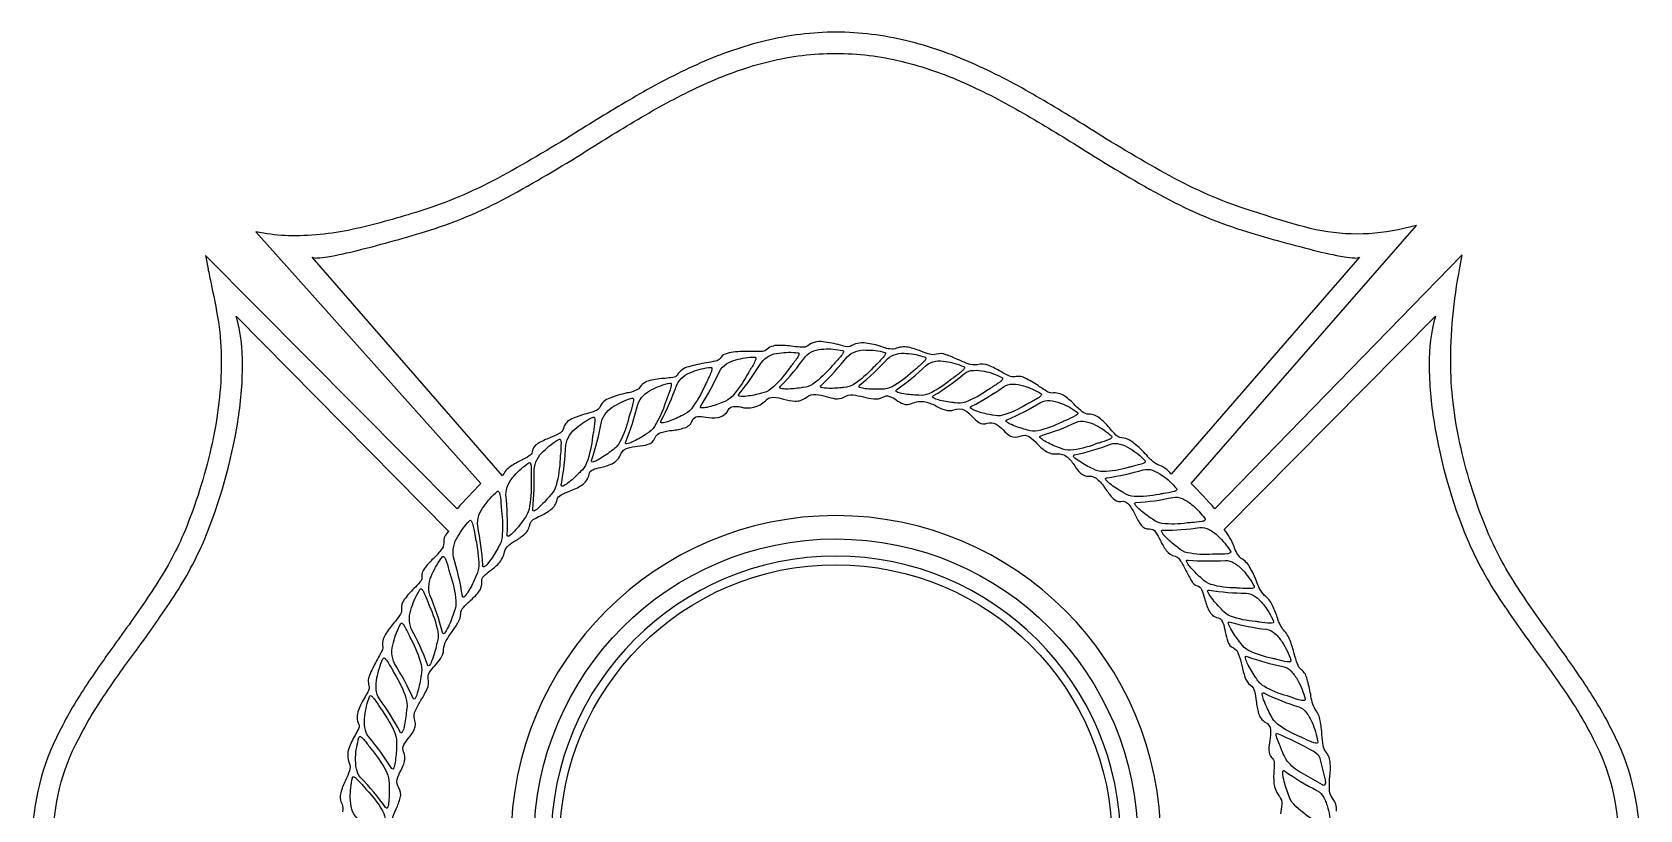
# Model space of a CAD drawing. Extents: x -4 to 118, y -79 to 10.
# Drawn here: x -1.89 to 5.49, y -75.2 to -71.63 of the extents above; entities that cross this region are included whole.
import ezdxf

# ---------------------------------------------------------------- set-up
doc = ezdxf.new("R2010")
doc.units = 0
doc.header["$MEASUREMENT"] = 0

msp = doc.modelspace()

# ---------------------------------------------------------------- linework, layer by layer
for points in [[(5.4863, -75.3376, 0.117908), (5.3602, -74.8342, 0.030674), (5.2342, -74.6185, 0.010427), (5.0941, -74.4185, -0.000003), (5.092, -74.4155, -0.016327), (5.0886, -74.4109, 0.0162), (5.0852, -74.4062, -0.014958), (4.9175, -74.1634, -0.043294), (4.7854, -73.9149, -0.042438), (4.6659, -73.538, -0.054362), (4.6186, -73.1616, -0.051655), (4.6606, -72.7104), (4.6711, -72.6511), (3.5365, -73.8154, 0.014397), (3.4271, -73.6986), (4.461, -72.5164), (4.4035, -72.53, -0.057063), (4.1897, -72.5553, -0.057781), (3.9735, -72.5292, -0.021674), (3.767, -72.4688, 0.008826), (3.6891, -72.4441, -0.047273), (3.3288, -72.2881, -0.01547), (2.9741, -72.0788, -0.009456), (2.9707, -72.0767, 0.027845), (2.966, -72.0739, 0.008985), (2.7015, -71.9142, 0.02658), (2.4218, -71.7715, 0.044338), (2.1221, -71.6689, 0.059336), (1.7974, -71.6295, 0.059269), (1.4747, -71.6686, 0.044249), (1.1765, -71.7706, 0.026485), (0.898, -71.9124, 0.008911), (0.6342, -72.0712, -0.000001), (0.6318, -72.0726, -0.013115), (0.6284, -72.0746, 0.04554), (0.6213, -72.0788, -0.01547), (0.2666, -72.2881, -0.047272), (-0.0937, -72.4441, -0.019723), (-0.3862, -72.5262, -0.055686), (-0.6814, -72.5633, -0.042482), (-0.8125, -72.5535), (-0.865, -72.5454), (0.1683, -73.6986, 0.010303), (0.0589, -73.8154), (-1.0955, -72.6542), (-1.0838, -72.716, 0.000027), (-1.0826, -72.7211, -0.007758), (-1.0677, -72.7932, -0.017632), (-1.0329, -72.982, -0.034228), (-1.0232, -73.1616, -0.054344), (-1.0706, -73.538, -0.041314), (-1.1894, -73.9149, -0.043631), (-1.3218, -74.1634, -0.014613), (-1.4898, -74.4062, -0.000001), (-1.4898, -74.4063, 0.032281), (-1.4966, -74.4155, -0.000003), (-1.4987, -74.4185, 0.010427), (-1.6388, -74.6185, 0.030674), (-1.7648, -74.8342, 0.117908), (-1.8909, -75.3376, 0.117951)], [(-1.7932, -75.3376, -0.124386), (-1.6782, -74.8706, -0.031007), (-1.555, -74.6632, -0.009968), (-1.4126, -74.4625, 0.014661), (-1.2399, -74.2159, 0.04509), (-1.0992, -73.9532, 0.05664), (-0.9476, -73.4184, 0.040719), (-0.9256, -73.1549, 0.070554), (-0.9546, -72.9317), (0.0206, -73.9186, 0.24184), (-0.0022, -73.9705, -0.189863), (-0.0157, -74.0054, -0.032047), (-0.051, -74.0443, 0.038273), (-0.0902, -74.0884, 0.223764), (-0.1024, -74.1294, -0.203941), (-0.1119, -74.1513, -0.025228), (-0.1392, -74.1809, 0.039516), (-0.1816, -74.2289, 0.213811), (-0.1963, -74.2771, -0.184577), (-0.205, -74.3039, -0.027424), (-0.2312, -74.3385, 0.042225), (-0.2708, -74.3932, 0.195509), (-0.2822, -74.4489, -0.151889), (-0.2877, -74.4699, -0.016512), (-0.3061, -74.5045, 0.032781), (-0.3399, -74.572, 0.201575), (-0.3452, -74.6287, -0.216426), (-0.3477, -74.6481, -0.028114), (-0.3634, -74.6772, 0.05315), (-0.3936, -74.7384, 0.197993), (-0.3922, -74.8048, -0.218902), (-0.3941, -74.8241, -0.028374), (-0.4091, -74.8533, 0.052533), (-0.4376, -74.9144, 0.193619), (-0.4355, -74.9804, -0.190468), (-0.4349, -75.0162, -0.037693), (-0.4528, -75.0602, 0.049812), (-0.4748, -75.1169, 0.206068), (-0.4688, -75.1695, -0.162631), (-0.4674, -75.2039, -0.028749)], [(4.0947, -75.2011, 0.180952), (4.0766, -75.1423, -0.164158), (4.0619, -75.0992, -0.036174), (4.0639, -75.043, 0.040588), (4.0658, -74.9808, 0.171679), (4.0469, -74.9315, -0.154676), (4.0331, -74.8999, -0.026036), (4.0276, -74.8505, 0.031442), (4.0198, -74.7862, 0.136757), (3.9969, -74.7356, -0.087971), (3.9759, -74.6655, 0.024531), (3.9591, -74.5963, 0.163524), (3.9338, -74.5527, -0.1731), (3.9149, -74.5263, -0.027107), (3.9005, -74.4797, 0.028736), (3.8814, -74.419, 0.113478), (3.8504, -74.3704, -0.10019), (3.8226, -74.3123, 0.033244), (3.7994, -74.255, 0.13448), (3.7639, -74.2122, -0.109376), (3.7268, -74.1464, 0.034228), (3.6979, -74.0852, 0.14601), (3.657, -74.0428, -0.121042), (3.6242, -73.9886, 0.08083), (3.5791, -73.9106), (4.5487, -72.9311, 0.070554), (4.5197, -73.1543, 0.040719), (4.5418, -73.4177, 0.056641), (4.6934, -73.9526, 0.044864), (4.8341, -74.2149, 0.014595), (5.0066, -74.4612, -0.009968), (5.149, -74.6621, -0.031009), (5.2723, -74.8697, -0.124368), (5.3874, -75.3369, -0.124374)], [(-0.238, -75.2352, -0.048729), (-0.2207, -75.1904, 0.052895), (-0.2017, -75.1403, 0.21337), (-0.2087, -75.0941, -0.216129), (-0.2158, -75.0555, -0.063362), (-0.1997, -75.0162, 0.05925), (-0.1824, -74.9744, 0.180675), (-0.187, -74.9291, -0.22692), (-0.1851, -74.898, -0.053074), (-0.1636, -74.8665, 0.063969), (-0.1374, -74.8264, 0.210619), (-0.1364, -74.7795, -0.189017), (-0.1321, -74.7397, -0.036224), (-0.1066, -74.6928, 0.038101), (-0.0787, -74.6412, 0.17446), (-0.0733, -74.5935, -0.207952), (-0.0671, -74.5644, -0.044384), (-0.0433, -74.5344, 0.041313), (-0.0159, -74.5, 0.14305), (-0.0029, -74.46, -0.123218), (0.0096, -74.4188, -0.030295), (0.037, -74.3769, 0.031478), (0.0643, -74.3352, 0.133867), (0.0756, -74.295, -0.184761), (0.0878, -74.2669, -0.035954), (0.1171, -74.2381, 0.051105), (0.157, -74.1973, 0.198887), (0.172, -74.1479, -0.221948), (0.1819, -74.1233, -0.045173), (0.2093, -74.1002, 0.050157), (0.25, -74.065, 0.137582), (0.2771, -74.0119, -0.173529), (0.2948, -73.9832, -0.042801), (0.3278, -73.9605, 0.054685), (0.3695, -73.9304, 0.1742), (0.3933, -73.8853, -0.212266), (0.4087, -73.8648, -0.036282), (0.4412, -73.8468, 0.052428), (0.4898, -73.8184, 0.199571), (0.5175, -73.774, -0.222176), (0.5362, -73.7516, -0.038556), (0.5743, -73.7342, 0.056889), (0.6316, -73.7061, 0.214238), (0.6646, -73.6566, -0.269541), (0.6816, -73.6357, -0.053417), (0.7169, -73.6254, 0.065229), (0.7705, -73.6082, 0.189025), (0.811, -73.5633, -0.230438), (0.8409, -73.5367, -0.055086), (0.8875, -73.5282, 0.057075), (0.9354, -73.5193, 0.232815), (0.9662, -73.491, -0.237807), (0.996, -73.4648, -0.050164), (1.0457, -73.4553, 0.056654), (1.1025, -73.4438, 0.231725), (1.1392, -73.4094, -0.310084), (1.1616, -73.3924, -0.061628), (1.1998, -73.3945, 0.076878), (1.2561, -73.3962, 0.235593), (1.3036, -73.3618, -0.258365), (1.3266, -73.3456, -0.069808), (1.3599, -73.3481, 0.270571), (1.4742, -73.3192, -0.225664), (1.512, -73.3032, -0.063099), (1.5571, -73.3118, 0.06386), (1.6096, -73.3215, 0.18571), (1.662, -73.3031, -0.193586), (1.7055, -73.2902, -0.056482), (1.7527, -73.3004, 0.045322), (1.7946, -73.3101, 0.163196), (1.8332, -73.3031, -0.174886), (1.8751, -73.293, -0.044548), (1.9237, -73.302, 0.040361), (1.9707, -73.3109, 0.154439), (2.0125, -73.3031, -0.232934), (2.0439, -73.2994, -0.06648), (2.0745, -73.3159, 0.061553), (2.1069, -73.3336, 0.193619), (2.1435, -73.3328, -0.158429), (2.2085, -73.3247, -0.070597), (2.2599, -73.3453, 0.050065), (2.2979, -73.3619, 0.14941), (2.3388, -73.3618, -0.225407), (2.388, -73.363, -0.082324), (2.4235, -73.3928, 0.069134), (2.4536, -73.4191, 0.22504), (2.4914, -73.423, -0.221913), (2.5325, -73.4264, -0.070343), (2.5648, -73.4535, 0.078767), (2.5989, -73.4815, 0.237953), (2.6428, -73.4817, -0.250211), (2.684, -73.4842, -0.06848), (2.7193, -73.5149, 0.057575), (2.7585, -73.5496, 0.17047), (2.8109, -73.5633, -0.206629), (2.8607, -73.5786, -0.070203), (2.8929, -73.6178, 0.061326), (2.9202, -73.6519, 0.213187), (2.958, -73.6652, -0.224424), (3.0012, -73.683, -0.048657), (3.0371, -73.7274, 0.046901), (3.0693, -73.7674, 0.254811), (3.1045, -73.7808, -0.298057), (3.1424, -73.7965, -0.056361), (3.1704, -73.8434, 0.053699), (3.1981, -73.89, 0.278104), (3.2355, -73.9075, -0.28071), (3.264, -73.9215, -0.051137), (3.2861, -73.9598, 0.051017), (3.3131, -74.0063, 0.198728), (3.3541, -74.0323, -0.194568), (3.3791, -74.0548, -0.026192), (3.4043, -74.1003, 0.025886), (3.4295, -74.1457, 0.190391), (3.4543, -74.1683, -0.283343), (3.4753, -74.1857, -0.04429), (3.4887, -74.2249, 0.05562), (3.5091, -74.2809, 0.221578), (3.5507, -74.3154, -0.26077), (3.5732, -74.3375, -0.047519), (3.584, -74.3795, 0.046376), (3.5957, -74.4248, 0.21509), (3.6211, -74.4532, -0.209323), (3.6453, -74.4825, -0.036602), (3.6595, -74.5336, 0.033225), (3.6742, -74.5865, 0.156095), (3.6996, -74.6232, -0.183523), (3.7178, -74.6519, -0.03611), (3.7258, -74.6962, 0.047574), (3.7369, -74.7531, 0.197402), (3.7676, -74.7931, -0.26112), (3.7917, -74.8291, -0.068151), (3.7881, -74.878, 0.049436), (3.784, -74.9211, 0.19548), (3.7979, -74.9563, -0.220773), (3.8083, -74.9785, -0.040657), (3.8075, -75.0136, 0.051945), (3.8074, -75.0731, 0.141099), (3.8331, -75.1349, -0.180143), (3.8431, -75.1701, -0.042531), (3.8367, -75.2144, 0.044414)]]:
    msp.add_lwpolyline(points, format="xyb")
for points in [[(-0.6054, -72.661, 0.168318), (-0.5827, -72.6649, 0.031271), (-0.536, -72.6596, 0.018694), (-0.3929, -72.6288, 0.014025), (-0.0659, -72.5374, 0.048469), (0.3131, -72.3739, 0.015622), (0.6739, -72.1603, -0.008499), (0.9382, -72.0004, -0.026267), (1.2088, -71.8613, -0.044978), (1.4923, -71.7634, -0.06065), (1.7955, -71.7272, -0.060478), (2.1006, -71.7635, -0.044963), (2.3854, -71.8616, -0.026312), (2.6569, -72.001, -0.008525), (2.922, -72.1611, 0.015592), (3.2824, -72.3743, 0.048385), (3.6607, -72.5374, 0.013776), (3.9879, -72.6288, 0.018682), (4.1308, -72.6596, 0.03131), (4.1775, -72.6649, 0.168439), (4.2002, -72.661), (3.3356, -73.656, 0.152501), (3.2744, -73.6127, -0.111568), (3.2235, -73.5696, 0.039128), (3.1665, -73.5152, 0.163775), (3.1008, -73.4879, -0.172091), (3.0821, -73.4768, -0.022595), (3.0579, -73.4503, 0.042475), (3.0112, -73.4023, 0.200332), (2.958, -73.3816, -0.177418), (2.9277, -73.37, -0.035108), (2.8958, -73.3407, 0.053687), (2.8472, -73.2985, 0.194209), (2.788, -73.2846, -0.142273), (2.7654, -73.2767, -0.018546), (2.7322, -73.2554, 0.034629), (2.6724, -73.2188, 0.18998), (2.6181, -73.2092, -0.195407), (2.5914, -73.2057, -0.028358), (2.5542, -73.1862, 0.039487), (2.4983, -73.1581, 0.178691), (2.4451, -73.1542, -0.144066), (2.4041, -73.1503, -0.028517), (2.3548, -73.1298, 0.031824), (2.3022, -73.1083, 0.162405), (2.2584, -73.1059, -0.151395), (2.2266, -73.106, -0.031789), (2.1875, -73.0928, 0.048852), (2.1284, -73.0745, 0.167022), (2.0687, -73.0818, -0.130325), (2.008, -73.072, 0.050085), (1.9339, -73.0551, 0.184249), (1.8623, -73.0713, -0.119059), (1.8182, -73.0648, 0.043341), (1.7378, -73.0496, 0.21663), (1.6688, -73.0676, -0.178575), (1.6422, -73.0741, -0.02748), (1.6007, -73.0702, 0.045873), (1.532, -73.0656, 0.198525), (1.476, -73.088, -0.175236), (1.4551, -73.0934, -0.016931), (1.4138, -73.0936, 0.037415), (1.3255, -73.0965, 0.072495), (1.2887, -73.1063, 0.176994), (1.2665, -73.1263, -0.188653), (1.2453, -73.1373, -0.019959), (1.2025, -73.1458, 0.037102), (1.1218, -73.1638, 0.21075), (1.0694, -73.2017, -0.22456), (1.0497, -73.2125, -0.029494), (1.0125, -73.2168, 0.051021), (0.9441, -73.2269, 0.210753), (0.8932, -73.2642, -0.111718), (0.8379, -73.284, 0.039328), (0.7603, -73.3077, 0.230669), (0.7134, -73.3501, -0.204466), (0.6929, -73.3661, -0.027047), (0.6523, -73.3792, 0.047537), (0.5848, -73.4032, 0.24715), (0.5472, -73.4465, -0.23836), (0.5272, -73.4704, -0.0368), (0.4848, -73.4896, 0.04746), (0.4307, -73.5152, 0.245506), (0.4038, -73.5534, -0.238848), (0.3896, -73.5726, -0.032852), (0.3556, -73.5916, 0.037369), (0.3045, -73.6209, 0.13632), (0.2672, -73.6634)], [(1.5797, -73.1759, -0.062838), (1.4993, -73.2655, -0.131435), (1.4563, -73.2851, 0.002006), (1.4474, -73.2874, -0.040301), (1.3799, -73.2998, -0.075885), (1.3552, -73.2993, -0.746717), (1.3517, -73.2903, -0.000009), (1.3538, -73.2877, 0.036691), (1.4551, -73.1437, -0.211619), (1.5366, -73.1009, -0.072302), (1.623, -73.0998, -0.456752), (1.6277, -73.1059, -0.102885), (1.6223, -73.1191, -0.02788), (1.5922, -73.1599, 0.002172)], [(1.7787, -73.1612, -0.063755), (1.6914, -73.2429, -0.131922), (1.647, -73.2584, 0.002098), (1.6379, -73.2599, -0.040279), (1.5697, -73.2659, -0.075836), (1.5451, -73.2631, -0.740758), (1.5424, -73.2538, -0.000008), (1.5444, -73.2516, 0.037408), (1.6572, -73.1174, -0.213494), (1.7419, -73.0824, -0.072421), (1.8281, -73.0895, -0.450743), (1.8323, -73.0959, -0.104205), (1.8258, -73.1085, -0.028279), (1.7927, -73.1462, 0.002275)], [(1.9689, -73.1673, -0.063848), (1.8784, -73.2451, -0.133655), (1.8334, -73.2585, 0.002096), (1.8243, -73.2596, -0.040524), (1.7559, -73.2626, -0.075767), (1.7314, -73.2587, -0.73958), (1.7291, -73.2492), (1.7294, -73.249, 0.037169), (1.8492, -73.1182, -0.213983), (1.9352, -73.087, -0.072452), (2.0209, -73.0979, -0.452627), (2.0249, -73.1046, -0.103768), (2.0179, -73.1169, -0.028172), (1.983, -73.1534, 0.00212)], [(2.1501, -73.1852, -0.064387), (2.0548, -73.256, -0.13376), (2.009, -73.2661, 0.002034), (1.9999, -73.2665, -0.040601), (1.9314, -73.2644, -0.07557), (1.9073, -73.2586, -0.734609), (1.9056, -73.249), (1.906, -73.2487, 0.03775), (2.0339, -73.1273, -0.215205), (2.1218, -73.1026, -0.071914), (2.2066, -73.1198, -0.448544), (2.2101, -73.1268, -0.104514), (2.2022, -73.1386, -0.028464), (2.1649, -73.1725, 0.002074)], [(1.1952, -73.2507, -0.060566), (1.134, -73.3563, -0.130129), (1.0953, -73.3851, 0.001802), (1.0874, -73.3891, -0.039652), (1.0239, -73.4164, -0.075627), (0.9996, -73.4213, -0.764982), (0.9945, -73.4133), (0.9946, -73.413, 0.035599), (1.0671, -73.2468, -0.205395), (1.1386, -73.1869, -0.07192), (1.2229, -73.1666, -0.473357), (1.2287, -73.1715, -0.100775), (1.2258, -73.1856, -0.026989), (1.2044, -73.2322, 0.002102)], [(1.3901, -73.2008, -0.061628), (1.3205, -73.3002, -0.128899), (1.2801, -73.3253, 0.002033), (1.2715, -73.3288, -0.039771), (1.2059, -73.3499, -0.075668), (1.1813, -73.3526, -0.756383), (1.1768, -73.3441, -0.000007), (1.1783, -73.3417, 0.03655), (1.2627, -73.1851, -0.208335), (1.3388, -73.132, -0.07238), (1.4244, -73.1197, -0.465175), (1.4298, -73.1251, -0.101963), (1.4259, -73.1388, -0.027439), (1.4008, -73.1832, 0.002167)], [(2.3234, -73.224, -0.065192), (2.2237, -73.2875, -0.134846), (2.1776, -73.2941, 0.002167), (2.1683, -73.2938, -0.040406), (2.1001, -73.2866, -0.074977), (2.0764, -73.279, -0.736185), (2.0754, -73.2694), (2.0756, -73.2692, 0.038366), (2.2112, -73.1574, -0.216082), (2.3005, -73.1394, -0.071796), (2.384, -73.163, -0.447807), (2.387, -73.1702, -0.104974), (2.3784, -73.1815, -0.02858), (2.3389, -73.2125, 0.002062)], [(2.4948, -73.2699, -0.06585), (2.3913, -73.3259, -0.13568), (2.3446, -73.329, 0.002055), (2.3355, -73.328, -0.040438), (2.268, -73.3157, -0.07461), (2.2449, -73.3064, -0.732814), (2.2444, -73.2967, -0.000002), (2.2458, -73.2958, 0.038576), (2.3873, -73.1952, -0.151722), (2.4281, -73.1802, -0.071704), (2.4775, -73.1839, -0.071286), (2.5592, -73.2136, -0.443511), (2.5618, -73.2211, -0.106445), (2.5525, -73.2316, -0.028972), (2.5111, -73.2596, 0.002098)], [(1.0159, -73.3254, -0.059579), (0.9654, -73.4373, -0.125168), (0.9303, -73.4699, 0.002125), (0.9222, -73.4752, -0.039305), (0.8616, -73.5094, -0.075201), (0.838, -73.517, -0.775292), (0.8321, -73.5096, -0.000001), (0.8326, -73.5084, 0.035527), (0.8881, -73.336, -0.20281), (0.9533, -73.2684, -0.071914), (1.0352, -73.2388, -0.482198), (1.0414, -73.243, -0.099712), (1.04, -73.2575, -0.026576), (1.0229, -73.3066, 0.001924)], [(2.6694, -73.3378, -0.066688), (2.5624, -73.3859, -0.134397), (2.5158, -73.3855, 0.002119), (2.5067, -73.3838, -0.040338), (2.4401, -73.3665, -0.074099), (2.4177, -73.3555, -0.73626), (2.4179, -73.3458, -0.000003), (2.4196, -73.3449, 0.038219), (2.567, -73.2553, -0.15274), (2.6086, -73.2433, -0.071634), (2.6577, -73.2507, -0.070906), (2.7373, -73.2865, -0.440956), (2.7394, -73.2941, -0.107304), (2.7294, -73.3039, -0.029199), (2.6863, -73.3288, 0.002126)], [(0.8477, -73.3956, -0.059799), (0.8046, -73.5111, -0.124082), (0.7715, -73.5464, 0.001982), (0.764, -73.5521, -0.038916), (0.7058, -73.5907, -0.074927), (0.6827, -73.6001, -0.780225), (0.6764, -73.5931), (0.6765, -73.5929, 0.034986), (0.721, -73.4158, -0.200896), (0.7816, -73.3434, -0.070997), (0.8613, -73.3078, -0.484607), (0.8678, -73.3115, -0.100167), (0.8673, -73.326, -0.026574), (0.8536, -73.3762, 0.001978)], [(2.8334, -73.4176, -0.066633), (2.7236, -73.4576, -0.134998), (2.6769, -73.4537, 0.002015), (2.6681, -73.4514, -0.039701), (2.6028, -73.4292, -0.073447), (2.5811, -73.4165, -0.735492), (2.582, -73.4068), (2.5825, -73.4066, 0.039155), (2.7366, -73.3276, -0.15333), (2.7789, -73.3189, -0.07128), (2.8274, -73.3299, -0.070339), (2.9045, -73.3715, -0.438954), (2.9061, -73.3793, -0.108773), (2.8955, -73.3883, -0.029505), (2.851, -73.4098, 0.00219)], [(0.681, -73.4839, -0.059716), (0.6533, -73.6046, -0.122959), (0.6253, -73.6444, 0.002069), (0.6184, -73.6514, -0.037725), (0.5658, -73.6982, -0.073475), (0.5442, -73.711, -0.799121), (0.537, -73.705, -0.000007), (0.5375, -73.7022, 0.034819), (0.5581, -73.5227, -0.1972), (0.6088, -73.4421, -0.069861), (0.6831, -73.3949, -0.49384), (0.69, -73.3976, -0.100271), (0.6914, -73.412, -0.026326), (0.6843, -73.4639, 0.00192)], [(2.9862, -73.519, -0.066843), (2.8731, -73.5465, -0.133618), (2.8274, -73.5375, 0.002201), (2.8185, -73.5341, -0.039256), (2.7558, -73.5047, -0.072388), (2.7355, -73.4896, -0.738536), (2.7373, -73.4801, -0.000002), (2.7385, -73.4797, 0.03946), (2.8988, -73.4187, -0.153978), (2.9417, -73.4147, -0.070782), (2.9888, -73.4311, -0.069396), (3.0614, -73.4811, -0.438701), (3.0622, -73.489, -0.109833), (3.0508, -73.4969, -0.029697), (3.0041, -73.5133, 0.0021)], [(0.4122, -73.6356, -0.195176), (0.4561, -73.5504, -0.069423), (0.5263, -73.4965, -0.495798), (0.5334, -73.4986, -0.100247), (0.5359, -73.5128, -0.026227), (0.5331, -73.565, 0.001938), (0.5314, -73.5854, -0.059763), (0.5136, -73.7082, -0.121994), (0.4887, -73.7507, 0.001832), (0.4827, -73.758, -0.037239), (0.4341, -73.8096, -0.072557), (0.4136, -73.8244, -0.80849), (0.406, -73.8191, -0.000003), (0.4061, -73.8172, 0.034656)], [(3.1378, -73.6256, -0.067239), (3.0232, -73.6445, -0.133344), (2.9781, -73.6321, 0.002163), (2.9695, -73.628, -0.039178), (2.9089, -73.594, -0.07175), (2.8896, -73.5775, -0.740759), (2.892, -73.5681, -0.000001), (2.893, -73.5678, 0.039588), (3.0571, -73.5189, -0.154227), (3.1002, -73.5181, -0.070388), (3.1461, -73.538, -0.069015), (3.2153, -73.5934, -0.438723), (3.2156, -73.6013, -0.110715), (3.2036, -73.6083, -0.029829), (3.1561, -73.6212, 0.002116)], [(0.2832, -73.7517, -0.193364), (0.3215, -73.6635, -0.068792), (0.388, -73.6045, -0.499364), (0.3952, -73.606, -0.100989), (0.3987, -73.6201, -0.026242), (0.3993, -73.6725, 0.001888), (0.3989, -73.6928, -0.059108), (0.3891, -73.8166, -0.122313), (0.3669, -73.8613, 0.001645), (0.3616, -73.8686, -0.037771), (0.3165, -73.9238, -0.072185), (0.297, -73.94, -0.811959), (0.289, -73.9353, -0.000003), (0.289, -73.9335, 0.034941)], [(3.3601, -73.7223, -0.438101), (3.3599, -73.7302, -0.111614), (3.3476, -73.7362, -0.029968), (3.2996, -73.7456, 0.002216), (3.2807, -73.7487, -0.067449), (3.1652, -73.7589, -0.13237), (3.1206, -73.743, 0.001863), (3.1127, -73.7385, -0.038784), (3.0544, -73.7, -0.070897), (3.0362, -73.6821, -0.747471), (3.0392, -73.6729, -0.000005), (3.0414, -73.6726, 0.039737), (3.2072, -73.6362, -0.154191), (3.2502, -73.6386, -0.06983), (3.2947, -73.6619, -0.068219)], [(0.2433, -73.736, -0.50284), (0.2507, -73.7367, -0.101563), (0.2555, -73.7504, -0.026276), (0.2612, -73.8027, 0.001833), (0.2628, -73.8225, -0.058874), (0.2651, -73.9468, -0.12058), (0.2477, -73.9932, 0.001926), (0.2429, -74.0016, -0.037211), (0.2034, -74.0615, -0.070915), (0.1855, -74.0799, -0.827182), (0.1772, -74.0761, -0.000004), (0.177, -74.0738, 0.034698), (0.1535, -73.8942, -0.191979), (0.1829, -73.8022, -0.067635)], [(3.4903, -73.8598, -0.43914), (3.4896, -73.8677, -0.112521), (3.4769, -73.8728, -0.030076), (3.4282, -73.8785, 0.002156), (3.4094, -73.8801, -0.067824), (3.2935, -73.8817, -0.132443), (3.2503, -73.8627, 0.002038), (3.2425, -73.8575, -0.03841), (3.1869, -73.8147, -0.070397), (3.1699, -73.7955, -0.75191), (3.1735, -73.7866), (3.174, -73.7865, 0.040048), (3.3433, -73.7625, -0.154059), (3.3861, -73.7681, -0.06929), (3.429, -73.7946, -0.067525)], [(0.1162, -73.8696, -0.506849), (0.1236, -73.8695, -0.101755), (0.1298, -73.8827, -0.026211), (0.1405, -73.9345, 0.001723), (0.144, -73.9535, -0.058978), (0.1584, -74.0769, -0.118236), (0.1457, -74.1246, 0.00204), (0.1416, -74.1338, -0.036518), (0.1082, -74.1979, -0.069893), (0.0922, -74.2181, -0.831052), (0.0835, -74.2153), (0.0835, -74.2149, 0.035426), (0.0423, -74.037, -0.190647), (0.0626, -73.9422, -0.066274)], [(1.797, -73.8464, 0.414123), (0.3061, -75.3373, 0.414125), (1.797, -76.8282, 0.414124), (3.2879, -75.3373, 0.414122)], [(3.6079, -74.0095, -0.440234), (3.6066, -74.0173, -0.112832), (3.5935, -74.0214, -0.03006), (3.5445, -74.0235, 0.002148), (3.5257, -74.0237, -0.067387), (3.4099, -74.0166, -0.132471), (3.3682, -73.9944, 0.002031), (3.3608, -73.9886, -0.038712), (3.308, -73.9418, -0.069818), (3.2923, -73.9213, -0.75566), (3.2964, -73.9127, -0.000006), (3.2989, -73.9126, 0.039794), (3.4675, -73.9014, -0.153438), (3.5098, -73.9102, -0.068615), (3.5509, -73.9399, -0.066757)], [(1.7974, -76.7238, -0.414139), (0.4118, -75.3382, -0.414064), (1.7974, -73.9532, -0.413989), (3.1823, -75.3382, -0.414065)], [(0.0537, -74.2369, -0.117419), (0.0457, -74.286, 0.001942), (0.0426, -74.2954, -0.035851), (0.0155, -74.3629, -0.069144), (0.0016, -74.3848, -0.838373), (-0.0073, -74.383), (-0.0074, -74.3826, 0.035485), (-0.0657, -74.2103, -0.190081), (-0.0548, -74.1138, -0.065766), (-0.0086, -74.0356, -0.500616), (-0.0013, -74.0346, -0.104681), (0.006, -74.0467, -0.026699), (0.0217, -74.096, 0.002057), (0.0274, -74.1159, -0.058711)], [(1.7968, -74.0317, 0.414025), (0.4903, -75.3382, 0.414026), (1.7968, -76.6446, 0.414026), (3.1032, -75.3382, 0.414026)], [(3.6334, -74.178, -0.067409), (3.5184, -74.1622, -0.12946), (3.4782, -74.1369, 0.001963), (3.4711, -74.1306, -0.037519), (3.4216, -74.08, -0.069203), (3.4072, -74.0584, -0.762733), (3.412, -74.0501, -0.000002), (3.4133, -74.0502, 0.039942), (3.5833, -74.0516, -0.15263), (3.625, -74.0636, -0.067955), (3.664, -74.0963, -0.06622), (3.7163, -74.1699, -0.441341), (3.7145, -74.1776, -0.113828), (3.7013, -74.1807, -0.030118), (3.6525, -74.1792, 0.002225)], [(1.7974, -76.6051, -0.414146), (0.5305, -75.3382, -0.413963), (1.7974, -74.0713, -0.413781), (3.0643, -75.3382, -0.413963)], [(-0.1113, -74.1851, -0.500833), (-0.1041, -74.1833, -0.105623), (-0.0957, -74.1946, -0.026819), (-0.0753, -74.2421, 0.001977), (-0.0678, -74.261, -0.059972), (-0.0298, -74.3783, -0.117423), (-0.0329, -74.428, 0.001955), (-0.0351, -74.4379, -0.035638), (-0.0555, -74.508, -0.068149), (-0.0671, -74.5313, -0.841392), (-0.0762, -74.5305), (-0.0762, -74.5305, 0.035809), (-0.1511, -74.3653, -0.189289), (-0.1497, -74.268, -0.065032)], [(3.7221, -74.3317, -0.066662), (3.6083, -74.3075, -0.128064), (3.5698, -74.2792, 0.001949), (3.5632, -74.2724, -0.037513), (3.5171, -74.2182, -0.068452), (3.5042, -74.1956, -0.770053), (3.5094, -74.1876, -0.000001), (3.5104, -74.1877, 0.040219), (3.6803, -74.2019, -0.151795), (3.721, -74.217, -0.067313), (3.7578, -74.2525, -0.065702), (3.8052, -74.3299, -0.442112), (3.803, -74.3374, -0.114981), (3.7897, -74.3396, -0.030231), (3.7413, -74.3344, 0.002305)], [(-0.1519, -74.4147, -0.059893), (-0.1063, -74.529, -0.117687), (-0.1063, -74.579, 0.001853), (-0.1078, -74.5888, -0.035587), (-0.1235, -74.6602, -0.067896), (-0.1336, -74.6844, -0.84099), (-0.1427, -74.6842), (-0.1428, -74.6841, 0.036345), (-0.2283, -74.525, -0.189509), (-0.2331, -74.4279, -0.064515), (-0.2003, -74.3423, -0.497329), (-0.1932, -74.3401, -0.106348), (-0.1839, -74.3508, -0.027064), (-0.1604, -74.3968, 0.001919)], [(3.8019, -74.5013, -0.066298), (3.6911, -74.4645, -0.125912), (3.6557, -74.4323, 0.002038), (3.6496, -74.4245, -0.036859), (3.6091, -74.3654, -0.067667), (3.5985, -74.3415, -0.783165), (3.6045, -74.3342), (3.6049, -74.3343, 0.040012), (3.773, -74.3675, -0.150235), (3.8121, -74.3871, -0.066291), (3.8452, -74.4265, -0.06488), (3.8847, -74.5088, -0.448381), (3.8818, -74.5161, -0.114648), (3.8683, -74.5167, -0.029933), (3.8206, -74.5061, 0.002229)], [(-0.2284, -74.5711, -0.060476), (-0.1755, -74.6817, -0.118504), (-0.1722, -74.7316, 0.001879), (-0.1731, -74.7414, -0.036003), (-0.1841, -74.8139, -0.067533), (-0.1926, -74.8387, -0.842526), (-0.2017, -74.8392, -0.000003), (-0.2026, -74.8377, 0.036447), (-0.2974, -74.6869, -0.135957), (-0.3117, -74.6432, -0.062512), (-0.3086, -74.5903, -0.064334), (-0.2813, -74.5026, -0.495121), (-0.2744, -74.4997, -0.107732), (-0.2645, -74.5097, -0.027309), (-0.238, -74.5539, 0.001931)], [(3.8686, -74.6733, -0.065337), (3.7605, -74.6283, -0.125096), (3.7273, -74.5934, 0.002024), (3.7217, -74.5853, -0.036431), (3.6851, -74.5233, -0.067084), (3.6761, -74.4987, -0.792248), (3.6825, -74.4918, -0.000006), (3.6849, -74.4926, 0.039515), (3.8485, -74.5376, -0.148831), (3.8862, -74.5601, -0.065634), (3.9167, -74.6019, -0.064515), (3.9507, -74.6869, -0.450769), (3.9473, -74.694, -0.11518), (3.9338, -74.6936, -0.029906), (3.8868, -74.6794, 0.0022)], [(-0.2855, -74.7399, -0.060556), (-0.2254, -74.8463, -0.117355), (-0.2189, -74.8956, 0.001927), (-0.2192, -74.9057, -0.035395), (-0.2254, -74.9788, -0.066851), (-0.2323, -75.0042, -0.843169), (-0.2413, -75.0054, -0.000001), (-0.2418, -75.0046, 0.036702), (-0.3466, -74.8606, -0.137158), (-0.3638, -74.8182, -0.062641), (-0.3641, -74.7651, -0.064255), (-0.3426, -74.6755, -0.492229), (-0.336, -74.6721, -0.109233), (-0.3255, -74.6813, -0.027554), (-0.2963, -74.7233, 0.002001)], [(3.9278, -74.8605, -0.064692), (3.8247, -74.8036, -0.122813), (3.795, -74.7653, 0.002006), (3.7903, -74.7565, -0.035988), (3.7599, -74.6908, -0.066823), (3.7533, -74.6652, -0.798193), (3.7604, -74.6591, -0.000003), (3.762, -74.6599, 0.039378), (3.921, -74.7234, -0.147035), (3.9563, -74.7499, -0.06472), (3.9825, -74.7949, -0.064002), (4.0081, -74.8833, -0.456427), (4.004, -74.8899, -0.114858), (3.9906, -74.888, -0.029616), (3.9453, -74.8686, 0.002194)], [(-0.3298, -74.9237, -0.062212), (-0.263, -75.0253, -0.118284), (-0.2533, -75.0742, 0.001839), (-0.2529, -75.0841, -0.035433), (-0.2543, -75.1574, -0.066626), (-0.2596, -75.1833, -0.838944), (-0.2685, -75.1852, -0.000001), (-0.2691, -75.1843, 0.037168), (-0.383, -75.0486, -0.137855), (-0.4028, -75.0075, -0.062479), (-0.4066, -74.9546, -0.063464), (-0.3911, -74.8636, -0.487973), (-0.3846, -74.8598, -0.109579), (-0.3735, -74.8681, -0.027771), (-0.3416, -74.908, 0.001994)], [(4.03, -75.0814), (3.9333, -75.0255, -0.110632), (3.8686, -74.9721, -0.064758), (3.8356, -74.9021, 0.000004), (3.8353, -74.9013, 0.001496), (3.8332, -74.8963, -0.021425), (3.8209, -74.8646, -0.261422), (3.8197, -74.8435, -0.019284), (3.9915, -74.9277, -0.207592), (4.02, -74.9658), (4.0422, -75.0575, -0.106035), (4.0425, -75.0764, -0.642903)], [(3.9913, -75.2431, -0.063805), (3.8978, -75.1697, -0.122284), (3.8741, -75.1269, 0.001997), (3.8707, -75.1174, -0.036342), (3.8502, -75.0474, -0.066435), (3.8475, -75.021, -0.815687), (3.8554, -75.0162, -0.000004), (3.857, -75.0173, 0.03848), (4.0046, -75.1066, -0.144176), (4.0356, -75.1387, -0.063872), (4.0549, -75.1875, -0.063363), (4.0673, -75.2791, -0.46706), (4.0623, -75.285, -0.114075), (4.0493, -75.2808, -0.029098), (4.0072, -75.254, 0.002094)], [(-0.3563, -75.1037, -0.061925), (-0.2831, -75.2001, -0.118846), (-0.2702, -75.248, 0.001908), (-0.2692, -75.2579, -0.049991), (-0.267, -75.3462, 0.046437), (-0.3453, -75.2777, -0.017219), (-0.4013, -75.2322, -0.139371), (-0.4237, -75.1928, -0.062735), (-0.431, -75.1403, -0.0633), (-0.4214, -75.0484, -0.484195), (-0.4151, -75.0441, -0.110787), (-0.4035, -75.0516, -0.028063), (-0.369, -75.0891, 0.001966)]]:
    msp.add_lwpolyline(points, format="xyb", close=True)

doc.saveas('drawing.dxf')
